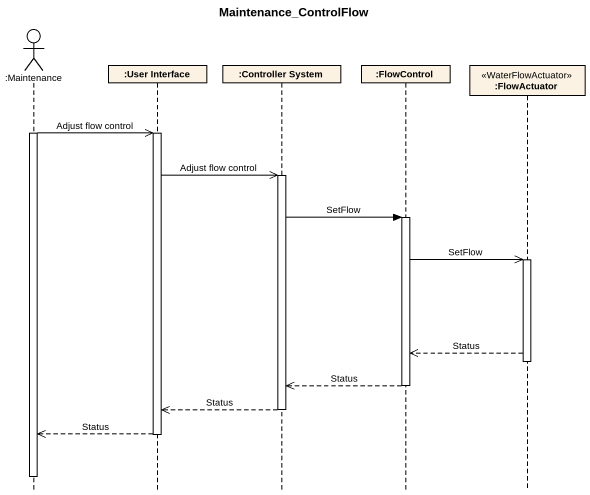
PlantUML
@startuml
title Maintenance_ControlFlow
hide footbox
actor ":Maintenance" as Maintenance
participant ":User Interface" as User_Interface
participant ":Controller System" as Controller_System
participant ":FlowControl" as FlowControl
participant ":FlowActuator" as FlowActuator <<WaterFlowActuator>>

activate Maintenance
Maintenance ->> User_Interface : Adjust flow control
activate User_Interface
User_Interface ->> Controller_System : Adjust flow control
activate Controller_System
Controller_System -> FlowControl : SetFlow
activate FlowControl
FlowControl ->> FlowActuator : SetFlow
activate FlowActuator
FlowActuator -->> FlowControl : Status
deactivate FlowActuator
FlowControl -->> Controller_System : Status
deactivate FlowControl
Controller_System -->> User_Interface : Status
deactivate Controller_System
User_Interface -->> Maintenance : Status
deactivate User_Interface
deactivate Maintenance
@enduml
